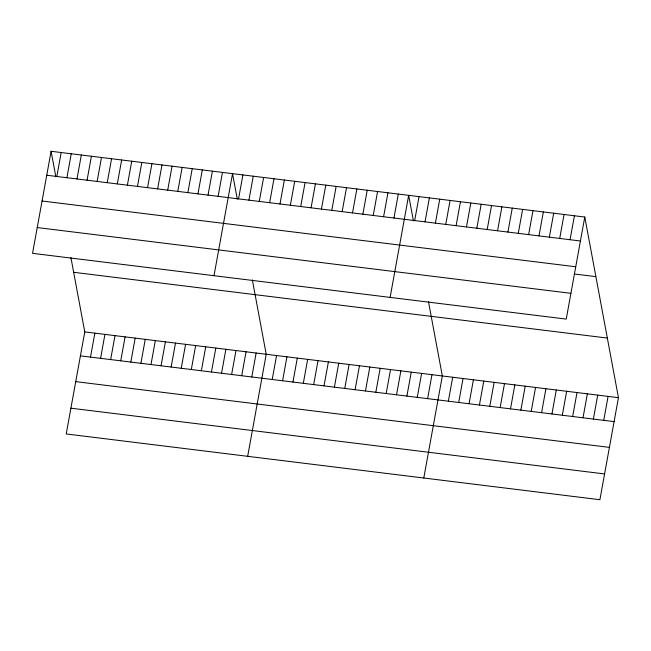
<?xml version="1.0" encoding="UTF-8"?>
<svg xmlns="http://www.w3.org/2000/svg" width="651" height="651" viewBox="0 0 651 651"><rect width="100%" height="100%" fill="white"/><g stroke="black" fill="none" stroke-linecap="round" stroke-linejoin="round"><path stroke-width="0.98" d="M51.095 151.284L32.55 253.337L566.232 319.096L584.777 217.043L51.095 151.284L55.856 176.828M56.824 176.478L61.178 152.521M66.907 177.715L71.26 153.766M76.989 178.96L81.334 155.011M87.063 180.205L91.417 156.248M97.145 181.442L101.499 157.493M107.228 182.687L111.581 158.738M70.91 257.56L84.768 331.904L66.223 433.957L599.905 499.716L618.45 397.663L584.777 217.043M117.31 183.932L121.664 159.975M90.497 357.098L94.851 333.149M127.384 185.169L131.738 161.22M100.579 358.343L104.925 334.386M137.467 186.414L141.82 162.465M110.654 359.58L115.007 335.631M147.549 187.659L151.903 163.702M120.736 360.825L125.09 336.876M157.632 188.896L161.985 164.947M130.818 362.07L135.172 338.113M167.714 190.141L172.067 166.184M140.901 363.307L145.254 339.358M177.788 191.386L182.142 167.429M150.983 364.552L155.329 340.595M187.87 192.623L192.224 168.674M161.057 365.797L165.411 341.84M197.953 193.868L202.306 169.911M171.14 367.034L175.493 343.085M208.035 195.113L212.389 171.156M181.222 368.279L185.576 344.322M218.118 196.35L222.471 172.401M191.304 369.524L195.658 345.567M214 275.69L232.545 173.638L237.314 199.19M201.379 370.761L205.732 346.812M238.551 198.872L242.904 174.916M211.461 372.006L215.815 348.049M248.918 200.15L253.263 176.193M221.543 373.251L225.897 349.294M259.277 201.428L263.631 177.471M231.626 374.488L235.979 350.539M269.636 202.697L273.99 178.748M241.708 375.733L246.062 351.776M279.995 203.975L284.349 180.026M251.782 376.97L256.136 353.021M290.354 205.252L294.708 181.304M247.673 456.318L266.218 354.266L252.36 279.922M300.713 206.53L305.067 182.581M272.224 379.492L276.577 355.544M311.072 207.807L315.426 183.851M282.583 380.77L286.936 356.813M321.431 209.085L325.785 185.128M292.942 382.047L297.295 358.091M331.79 210.363L336.144 186.406M303.309 383.325L307.654 359.368M342.149 211.64L346.503 187.683M313.668 384.603L318.022 360.646M352.508 212.91L356.862 188.961M324.027 385.872L328.381 361.923M362.867 214.187L367.221 190.238M334.386 387.15L338.74 363.201M373.235 215.465L377.58 191.516M344.745 388.427L349.099 364.479M383.594 216.742L387.947 192.794M355.104 389.705L359.458 365.756M393.953 218.02L398.306 194.063M365.463 390.982L369.817 367.026M390.12 297.393L408.665 195.341L413.426 220.884M375.822 392.26L380.176 368.303M414.671 220.575L419.024 196.618M386.181 393.538L390.535 369.581M425.03 221.853L429.383 197.896M396.54 394.815L400.894 370.858M435.389 223.122L439.742 199.173M406.899 396.085L411.253 372.136M445.748 224.4L450.101 200.451M417.258 397.362L421.612 373.414M456.107 225.677L460.46 201.729M427.626 398.64L431.971 374.691M466.466 226.955L470.819 203.006M423.793 478.013L442.338 375.969L428.472 301.625M476.825 228.232L481.179 204.276M448.344 401.195L452.697 377.238M487.184 229.51L491.538 205.553M458.703 402.473L463.056 378.516M497.551 230.788L501.897 206.831M469.062 403.75L473.415 379.793M507.91 232.065L512.264 208.108M479.421 405.028L483.774 381.071M518.269 233.335L522.623 209.386M489.78 406.297L494.133 382.349M528.628 234.612L532.982 210.664M500.139 407.575L504.492 383.626M538.987 235.89L543.341 211.941M510.498 408.852L514.851 384.904M549.346 237.167L553.7 213.219M520.857 410.13L525.211 386.181M559.705 238.445L564.059 214.488M531.216 411.408L535.57 387.451M570.064 239.723L574.418 215.766M541.575 412.685L545.929 388.728M551.942 413.963L556.288 390.006M562.301 415.24L566.655 391.284M572.66 416.51L577.014 392.561M583.019 417.787L587.373 393.839M593.378 419.065L597.732 395.116M603.737 420.343L608.091 396.394M46.742 175.233L580.423 241M42.063 201.004L575.744 266.772M575.167 274.095L595.893 276.651M37.237 227.557L570.919 293.324M73.653 272.297L607.342 338.064M84.768 331.904L618.45 397.663M80.415 355.853L614.096 421.62M75.728 381.632L609.417 447.392M70.902 408.185L604.584 473.944"/></g></svg>
